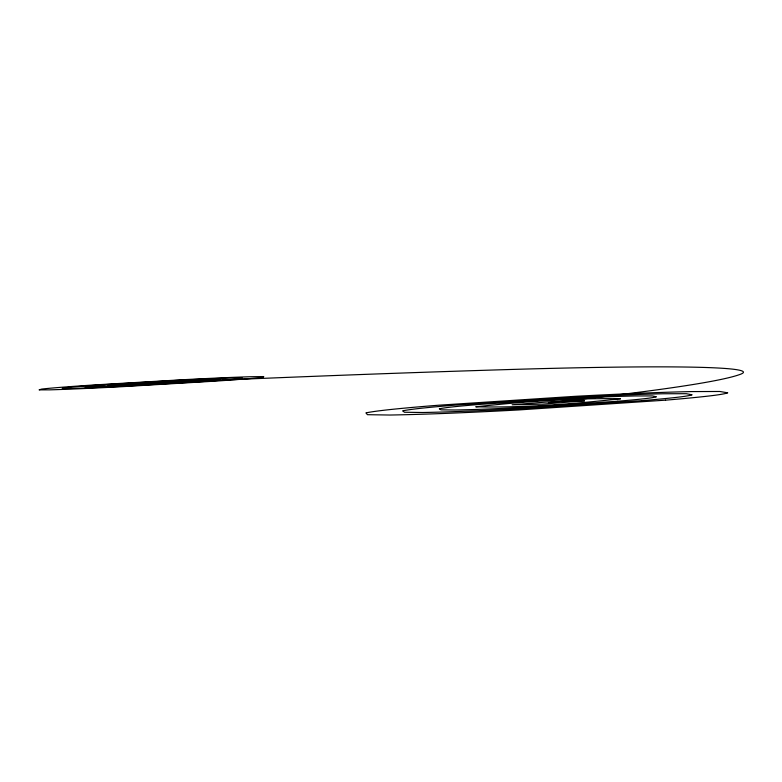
<?xml version="1.0" encoding="UTF-8"?>
<svg xmlns="http://www.w3.org/2000/svg" width="782" height="782" viewBox="0 0 782 782"><rect width="100%" height="100%" fill="white"/><g stroke="black" fill="none" stroke-linecap="round" stroke-linejoin="round"><path stroke-width="1.17" d="M153.174 383.102A1725.532 83.342 -3.7 0 1 490.832 370.091A519.698 17.849 -3 0 1 739.733 374.529A1150.214 37.018 -3.4 0 1 548.387 402.769M263.632 376.562L263.417 377.207A83.332 2.17 -3 0 1 245.206 378.957A128.952 3.314 -3 0 1 214.864 381.166L122.539 386.66A129.636 3.333 -3 0 1 83.508 388.576A89.471 2.336 -3 0 1 49.598 389.856L39.1 389.866L41.769 389.065A86.284 2.317 -3 0 1 62.707 387.178A137.114 3.744 -3 0 1 93.84 384.969L181.893 379.778A136.381 3.715 -3 0 1 218.608 377.97A85.14 2.268 -3 0 1 249.849 376.748L263.632 376.562M241.824 377.853L241.462 378.38A66.871 1.75 -3 0 1 226.672 379.788A103.723 2.678 -3 0 1 202.333 381.557L128.835 385.927A104.153 2.698 -3 0 1 97.799 387.452A71.641 1.877 -3 0 1 70.722 388.478L62.218 388.498L64.144 387.872A68.767 1.838 -3 0 1 80.683 386.376A108.923 2.952 -3 0 1 105.531 384.607L176.292 380.423A108.463 2.933 -3 0 1 205.842 378.977A68.034 1.808 -3 0 1 230.895 377.999L241.824 377.853M219.869 379.153L219.459 379.563A50.322 1.32 -3 0 1 208.208 380.629A78.22 2.033 -3 0 1 189.899 381.948L135.042 385.213A78.464 2.043 -3 0 1 111.914 386.347A53.782 1.408 -3 0 1 91.65 387.119L85.179 387.139L86.47 386.67A51.377 1.369 -3 0 1 98.708 385.555A81.142 2.19 -3 0 1 117.3 384.236L170.623 381.078A80.888 2.17 -3 0 1 192.919 379.984A50.967 1.349 -3 0 1 211.756 379.25L219.869 379.153M197.787 380.463L159.978 383.444L107.994 385.78L146.537 382.769L197.787 380.463M175.549 381.782L130.662 384.441L175.549 381.782M620.488 398.771C572.6 404.069 523.745 407.862 475.779 406.796C523.735 401.635 572.346 397.891 620.488 398.771M584.506 400.775L542.718 404.147L512.142 404.783L553.93 401.43L584.506 400.775M617.751 401.225L531.007 406.972A129.48 5.533 -2.7 0 1 491.624 408.869A89.304 3.881 -2.7 0 1 454.938 410.012L441.009 409.846L439.279 408.83A86.225 3.842 -2.7 0 1 454.753 406.679A137.427 6.188 -2.6 0 1 481.653 404.265L564.672 398.83A137.016 6.119 -2.6 0 1 601.7 397.051A85.58 3.734 -2.6 0 1 635.267 395.956L652.354 395.927L656.362 396.787A83.645 3.587 -2.6 0 1 643.625 398.8A129.079 5.484 -2.7 0 1 617.751 401.225M641.494 400.697L524.957 408.439A171.317 7.273 -2.7 0 1 471.888 410.98A118.776 5.161 -2.7 0 1 422.739 412.505L404.431 412.251L402.652 410.853A115.638 5.181 -2.7 0 1 423.893 407.969A185.5 8.446 -2.6 0 1 459.972 404.744L569.883 397.579A184.777 8.328 -2.6 0 1 618.758 395.223A114.485 5.005 -2.6 0 1 663.302 393.757L686.283 393.698L692.099 394.802A111.024 4.731 -2.6 0 1 675.726 397.461A170.603 7.185 -2.7 0 1 641.494 400.697M665.541 400.159L518.769 409.934A212.587 8.973 -2.7 0 1 451.703 413.15A148.13 6.432 -2.7 0 1 389.983 415.037L367.442 414.685L365.898 412.896A145.423 6.559 -2.7 0 1 393.209 409.24A234.903 10.831 -2.6 0 1 438.555 405.223L574.975 396.337A233.759 10.635 -2.5 0 1 635.473 393.424A143.605 6.276 -2.5 0 1 690.887 391.587L719.86 391.479L727.71 392.828A138.199 5.855 -2.6 0 1 708.023 396.112A211.472 8.837 -2.7 0 1 665.541 400.159"/></g></svg>
